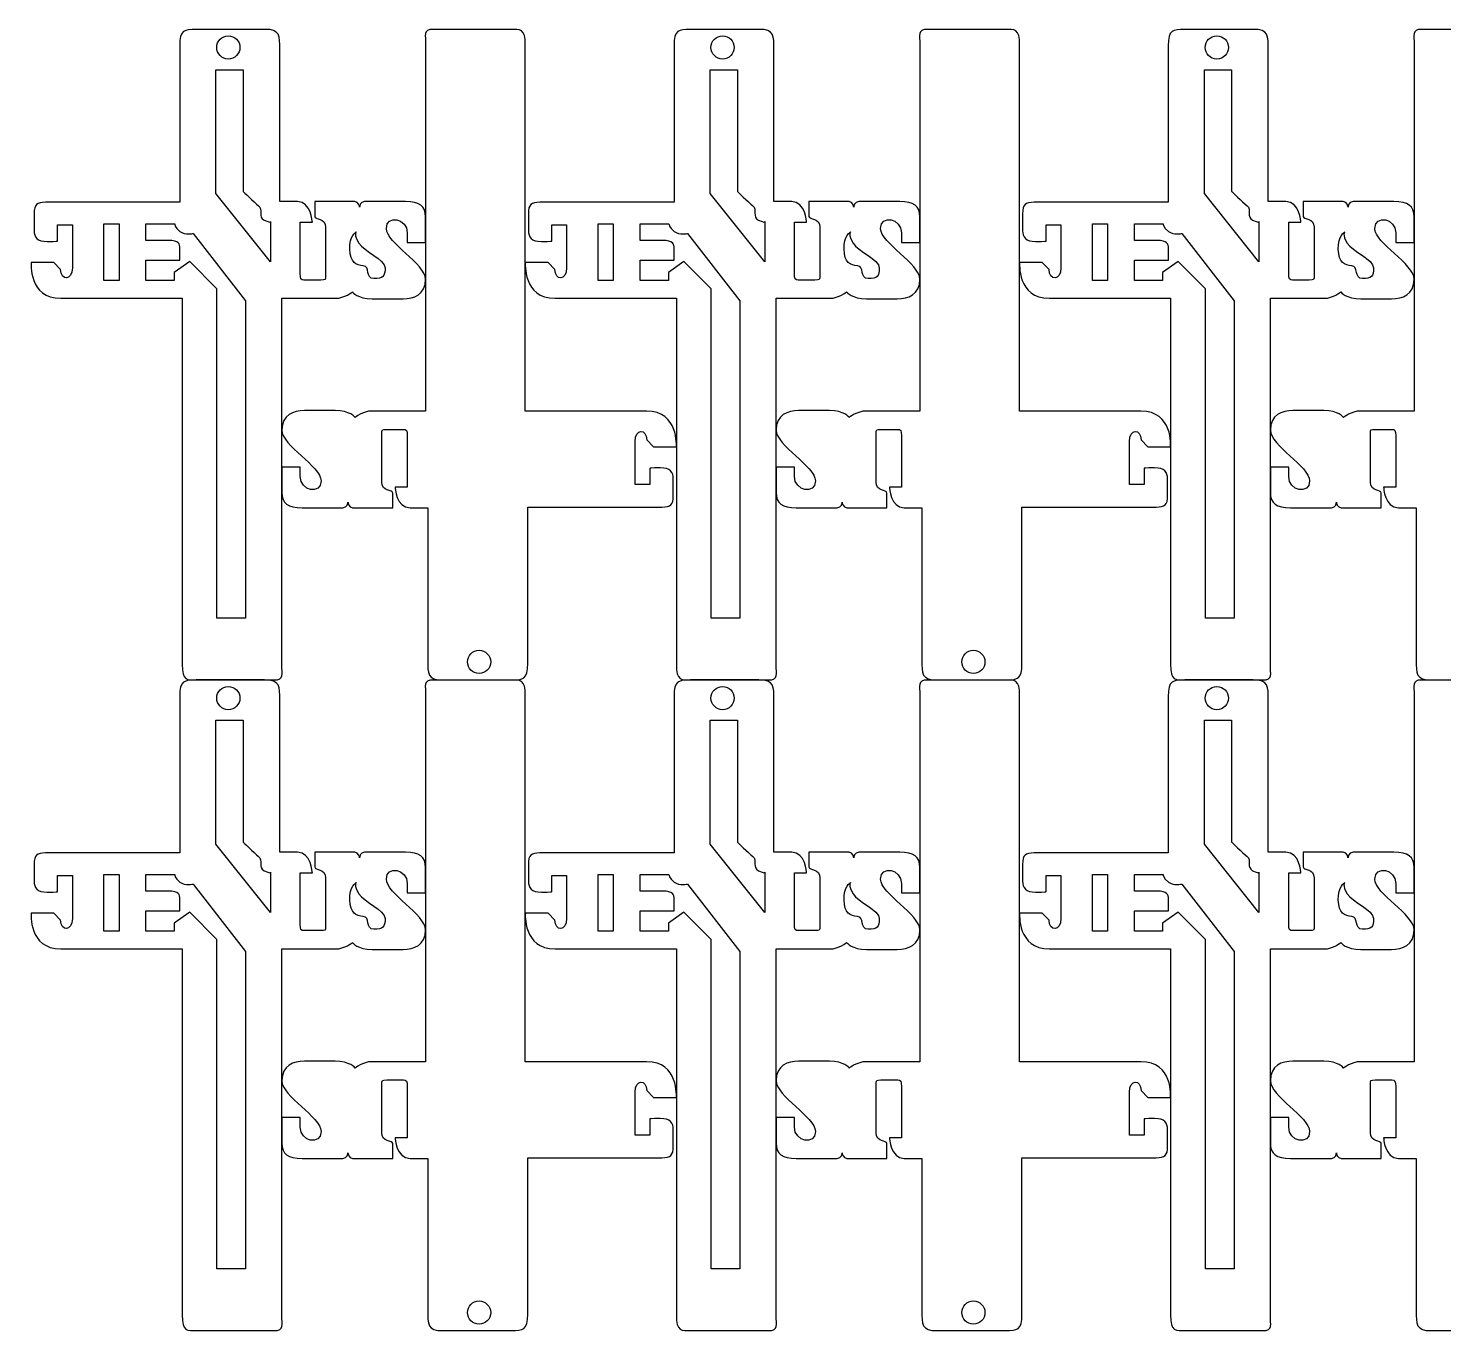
# Model space of a CAD drawing. Extents: x -3 to 3242, y 227 to 1702.
# Drawn here: x -3 to 1598, y 227 to 1702 of the extents above; entities that cross this region are included whole.
import ezdxf

# ---------------------------------------------------------------- set-up
doc = ezdxf.new("R2010")
doc.units = 0
doc.layers.add('H0109_Printing_Least_11', color=7, linetype='CONTINUOUS')

msp = doc.modelspace()

# ---------------------------------------------------------------- linework, layer by layer
at = {"layer": 'H0109_Printing_Least_11', "color": 1}
for points in [[(264.307193, 1700.665357), (186.914195, 1700.665357)], [(541.475386, 1700.649457), (454.783389, 1700.649457)], [(823.349179, 1700.665357), (745.956181, 1700.665357)], [(1100.517372, 1700.649457), (1013.825375, 1700.649457)], [(1382.388365, 1700.665357), (1304.995367, 1700.665357)], [(1659.556359, 1700.649457), (1572.864361, 1700.649457)], [(168.316196, 1682.062358), (168.316196, 1505.040362), (16.5302, 1505.040362)], [(446.384389, 1683.847458), (446.384389, 1268.895468), (385.79039, 1268.895468)], [(696.260383, 1268.895468), (559.174386, 1268.895468), (559.174386, 1682.947458)], [(727.358182, 1682.062358), (727.358182, 1505.040362), (575.572186, 1505.040362)], [(1005.426375, 1683.847458), (1005.426375, 1268.895468), (944.832376, 1268.895468)], [(1255.302369, 1268.895468), (1118.216372, 1268.895468), (1118.216372, 1682.947458)], [(1286.397368, 1682.062358), (1286.397368, 1505.040362), (1134.611372, 1505.040362)], [(1564.465361, 1683.847458), (1564.465361, 1268.895468), (1503.871362, 1268.895468)], [(301.428192, 1505.940362), (281.405193, 1505.940362), (281.405193, 1678.162358)], [(860.470178, 1505.940362), (840.447179, 1505.940362), (840.447179, 1678.162358)], [(1419.509365, 1505.940362), (1399.486365, 1505.940362), (1399.486365, 1678.162358)], [(270.906193, 1437.531364), (209.112195, 1514.941362), (209.112195, 1655.059359), (240.009194, 1655.059359), (240.009194, 1517.342362)], [(829.948179, 1437.531364), (768.154181, 1514.941362), (768.154181, 1655.059359), (799.05118, 1655.059359), (799.05118, 1517.342362)], [(1388.987365, 1437.531364), (1327.193367, 1514.941362), (1327.193367, 1655.059359), (1358.090366, 1655.059359), (1358.090366, 1517.342362)], [(366.297191, 1505.940362), (321.001192, 1505.940362), (321.001192, 1489.138363)], [(423.592189, 1505.940362), (377.396191, 1505.940362)], [(925.339177, 1505.940362), (880.044178, 1505.940362), (880.044178, 1489.138363)], [(982.634175, 1505.940362), (936.438177, 1505.940362)], [(1484.378363, 1505.940362), (1439.082364, 1505.940362), (1439.082364, 1489.138363)], [(1541.673361, 1505.940362), (1495.477363, 1505.940362)], [(3.6312, 1492.138363), (3.6312, 1472.936363)], [(562.673186, 1492.138363), (562.673186, 1472.936363)], [(1121.712372, 1492.138363), (1121.712372, 1472.936363)], [(30.157199, 1461.248363), (30.157199, 1479.659363), (46.851199, 1479.659363), (46.851199, 1430.849364)], [(155.417196, 1461.909363), (129.995197, 1461.909363), (129.995197, 1480.812363), (162.617196, 1480.812363)], [(270.906193, 1483.137363), (270.906193, 1437.531364)], [(304.578192, 1424.330364), (304.578192, 1482.612363), (318.302192, 1482.612363)], [(333.300192, 1476.836363), (333.300192, 1422.305364)], [(446.390189, 1459.734364), (446.390189, 1488.238363)], [(589.199185, 1461.248363), (589.199185, 1479.659363), (605.893185, 1479.659363), (605.893185, 1430.849364)], [(714.459182, 1461.909363), (689.037183, 1461.909363), (689.037183, 1480.812363), (721.659182, 1480.812363)], [(829.948179, 1483.137363), (829.948179, 1437.531364)], [(863.620178, 1424.330364), (863.620178, 1482.612363), (877.344178, 1482.612363)], [(892.342178, 1476.836363), (892.342178, 1422.305364)], [(1005.432175, 1459.734364), (1005.432175, 1488.238363)], [(1148.238371, 1461.248363), (1148.238371, 1479.659363), (1164.932371, 1479.659363), (1164.932371, 1430.849364)], [(1273.498368, 1461.909363), (1248.076369, 1461.909363), (1248.076369, 1480.812363), (1280.697368, 1480.812363)], [(1388.987365, 1483.137363), (1388.987365, 1437.531364)], [(1422.659364, 1424.330364), (1422.659364, 1482.612363), (1436.383364, 1482.612363)], [(1451.381364, 1476.836363), (1451.381364, 1422.305364)], [(1564.470361, 1459.734364), (1564.470361, 1488.238363)], [(183.540195, 1469.785363), (242.709194, 1393.726365), (242.709194, 1034.581374)], [(425.692189, 1470.536363), (425.692189, 1459.734364), (446.390189, 1459.734364)], [(742.581181, 1469.785363), (801.75118, 1393.726365), (801.75118, 1034.581374)], [(984.734175, 1470.536363), (984.734175, 1459.734364), (1005.432175, 1459.734364)], [(1301.620367, 1469.785363), (1360.790366, 1393.726365), (1360.790366, 1034.581374)], [(1543.772361, 1470.536363), (1543.772361, 1459.734364), (1564.470361, 1459.734364)], [(242.709194, 1034.581374), (210.312195, 1034.581374), (210.312195, 1407.228365), (179.602196, 1437.944364), (161.942196, 1425.680364), (161.942196, 1416.454365), (129.995197, 1416.454365), (129.995197, 1439.632364), (168.466196, 1439.632364), (168.466196, 1452.908364)], [(801.75118, 1034.581374), (769.354181, 1034.581374), (769.354181, 1407.228365), (738.644182, 1437.944364), (720.984182, 1425.680364), (720.984182, 1416.454365), (689.037183, 1416.454365), (689.037183, 1439.632364), (727.508182, 1439.632364), (727.508182, 1452.908364)], [(1360.790366, 1034.581374), (1328.393367, 1034.581374), (1328.393367, 1407.228365), (1297.683368, 1437.944364), (1280.022368, 1425.680364), (1280.022368, 1416.454365), (1248.076369, 1416.454365), (1248.076369, 1439.632364), (1286.547368, 1439.632364), (1286.547368, 1452.908364)], [(33.581199, 1429.136364), (25.876199, 1436.843364), (0.1922, 1436.843364)], [(592.623185, 1429.136364), (584.918185, 1436.843364), (559.234186, 1436.843364)], [(1151.662371, 1429.136364), (1143.957371, 1436.843364), (1118.273372, 1436.843364)], [(327.751192, 1417.129365), (308.853192, 1417.129365)], [(886.793178, 1417.129365), (867.895178, 1417.129365)], [(1445.832364, 1417.129365), (1426.934364, 1417.129365)], [(33.929199, 1396.426365), (171.016196, 1396.426365), (171.016196, 982.374375)], [(283.805193, 981.474375), (283.805193, 1396.426365), (344.399191, 1396.426365)], [(386.09519, 1395.826365), (420.892189, 1395.826365)], [(592.971185, 1396.426365), (730.058182, 1396.426365), (730.058182, 982.374375)], [(842.847179, 981.474375), (842.847179, 1396.426365), (903.441177, 1396.426365)], [(945.137176, 1395.826365), (979.934176, 1395.826365)], [(1152.010371, 1396.426365), (1289.097368, 1396.426365), (1289.097368, 982.374375)], [(1401.886365, 981.474375), (1401.886365, 1396.426365), (1462.480363, 1396.426365)], [(1504.176362, 1395.826365), (1538.973362, 1395.826365)], [(344.094391, 1269.495468), (309.297392, 1269.495468)], [(903.136377, 1269.495468), (868.339378, 1269.495468)], [(1462.175363, 1269.495468), (1427.378364, 1269.495468)], [(396.88939, 1188.48547), (396.88939, 1243.017469)], [(402.43839, 1248.192469), (421.337389, 1248.192469)], [(425.611389, 1240.991469), (425.611389, 1182.70947), (411.88739, 1182.70947)], [(700.032382, 1204.07347), (700.032382, 1185.66247), (683.338383, 1185.66247), (683.338383, 1234.472469)], [(696.608383, 1236.185469), (704.313382, 1228.478469), (729.997382, 1228.478469)], [(955.931376, 1188.48547), (955.931376, 1243.017469)], [(961.480376, 1248.192469), (980.379375, 1248.192469)], [(984.653375, 1240.991469), (984.653375, 1182.70947), (970.929376, 1182.70947)], [(1259.074369, 1204.07347), (1259.074369, 1185.66247), (1242.380369, 1185.66247), (1242.380369, 1234.472469)], [(1255.650369, 1236.185469), (1263.355368, 1228.478469), (1289.039368, 1228.478469)], [(1514.970362, 1188.48547), (1514.970362, 1243.017469)], [(1520.519362, 1248.192469), (1539.418362, 1248.192469)], [(1543.692361, 1240.991469), (1543.692361, 1182.70947), (1529.968362, 1182.70947)], [(283.800393, 1205.58747), (283.800393, 1177.083471)], [(304.498392, 1194.78647), (304.498392, 1205.58747), (283.800393, 1205.58747)], [(842.842379, 1205.58747), (842.842379, 1177.083471)], [(863.540378, 1194.78647), (863.540378, 1205.58747), (842.842379, 1205.58747)], [(1401.881365, 1205.58747), (1401.881365, 1177.083471)], [(1422.579364, 1194.78647), (1422.579364, 1205.58747), (1401.881365, 1205.58747)], [(726.558382, 1173.183471), (726.558382, 1192.38547)], [(1285.600368, 1173.183471), (1285.600368, 1192.38547)], [(363.892391, 1159.381471), (409.18839, 1159.381471), (409.18839, 1176.183471)], [(922.934377, 1159.381471), (968.230376, 1159.381471), (968.230376, 1176.183471)], [(1481.973363, 1159.381471), (1527.269362, 1159.381471), (1527.269362, 1176.183471)], [(306.597392, 1159.381471), (352.793391, 1159.381471)], [(428.761389, 1159.381471), (448.784389, 1159.381471), (448.784389, 987.159475)], [(561.873386, 983.259475), (561.873386, 1160.281471), (713.659382, 1160.281471)], [(865.639378, 1159.381471), (911.835377, 1159.381471)], [(987.803375, 1159.381471), (1007.826375, 1159.381471), (1007.826375, 987.159475)], [(1120.915372, 983.259475), (1120.915372, 1160.281471), (1272.701368, 1160.281471)], [(1424.678364, 1159.381471), (1470.874363, 1159.381471)], [(1546.842361, 1159.381471), (1566.865361, 1159.381471), (1566.865361, 987.159475)], [(264.307193, 964.657476), (186.914195, 964.657476)], [(188.714195, 964.672376), (275.406193, 964.672376)], [(541.475386, 964.641576), (454.783389, 964.641576)], [(465.882388, 964.657476), (543.275386, 964.657476)], [(823.349179, 964.657476), (745.956181, 964.657476)], [(747.756181, 964.672376), (834.448179, 964.672376)], [(1100.517372, 964.641576), (1013.825375, 964.641576)], [(1024.924374, 964.657476), (1102.317372, 964.657476)], [(1382.388365, 964.657476), (1304.995367, 964.657476)], [(1306.795367, 964.672376), (1393.487365, 964.672376)], [(1659.556359, 964.641576), (1572.864361, 964.641576)], [(1583.96336, 964.657476), (1661.356358, 964.657476)], [(168.316196, 946.054476), (168.316196, 769.032481), (16.5302, 769.032481)], [(446.384389, 947.839576), (446.384389, 532.887587), (385.79039, 532.887587)], [(696.260383, 532.887587), (559.174386, 532.887587), (559.174386, 946.939576)], [(727.358182, 946.054476), (727.358182, 769.032481), (575.572186, 769.032481)], [(1005.426375, 947.839576), (1005.426375, 532.887587), (944.832376, 532.887587)], [(1255.302369, 532.887587), (1118.216372, 532.887587), (1118.216372, 946.939576)], [(1286.397368, 946.054476), (1286.397368, 769.032481), (1134.611372, 769.032481)], [(1564.465361, 947.839576), (1564.465361, 532.887587), (1503.871362, 532.887587)], [(301.428192, 769.932481), (281.405193, 769.932481), (281.405193, 942.154476)], [(860.470178, 769.932481), (840.447179, 769.932481), (840.447179, 942.154476)], [(1419.509365, 769.932481), (1399.486365, 769.932481), (1399.486365, 942.154476)], [(270.906193, 701.524482), (209.112195, 778.933481), (209.112195, 919.051477), (240.009194, 919.051477), (240.009194, 781.33448)], [(829.948179, 701.524482), (768.154181, 778.933481), (768.154181, 919.051477), (799.05118, 919.051477), (799.05118, 781.33448)], [(1388.987365, 701.524482), (1327.193367, 778.933481), (1327.193367, 919.051477), (1358.090366, 919.051477), (1358.090366, 781.33448)], [(366.297191, 769.932481), (321.001192, 769.932481), (321.001192, 753.130481)], [(423.592189, 769.932481), (377.396191, 769.932481)], [(925.339177, 769.932481), (880.044178, 769.932481), (880.044178, 753.130481)], [(982.634175, 769.932481), (936.438177, 769.932481)], [(1484.378363, 769.932481), (1439.082364, 769.932481), (1439.082364, 753.130481)], [(1541.673361, 769.932481), (1495.477363, 769.932481)], [(3.6312, 756.130481), (3.6312, 736.928482)], [(562.673186, 756.130481), (562.673186, 736.928482)], [(1121.712372, 756.130481), (1121.712372, 736.928482)], [(30.157199, 725.240482), (30.157199, 743.651481), (46.851199, 743.651481), (46.851199, 694.841483)], [(155.417196, 725.902482), (129.995197, 725.902482), (129.995197, 744.804481), (162.617196, 744.804481)], [(270.906193, 747.129481), (270.906193, 701.524482)], [(304.578192, 688.322483), (304.578192, 746.604481), (318.302192, 746.604481)], [(333.300192, 740.828481), (333.300192, 686.297483)], [(446.390189, 723.726482), (446.390189, 752.230481)], [(589.199185, 725.240482), (589.199185, 743.651481), (605.893185, 743.651481), (605.893185, 694.841483)], [(714.459182, 725.902482), (689.037183, 725.902482), (689.037183, 744.804481), (721.659182, 744.804481)], [(829.948179, 747.129481), (829.948179, 701.524482)], [(863.620178, 688.322483), (863.620178, 746.604481), (877.344178, 746.604481)], [(892.342178, 740.828481), (892.342178, 686.297483)], [(1005.432175, 723.726482), (1005.432175, 752.230481)], [(1148.238371, 725.240482), (1148.238371, 743.651481), (1164.932371, 743.651481), (1164.932371, 694.841483)], [(1273.498368, 725.902482), (1248.076369, 725.902482), (1248.076369, 744.804481), (1280.697368, 744.804481)], [(1388.987365, 747.129481), (1388.987365, 701.524482)], [(1422.659364, 688.322483), (1422.659364, 746.604481), (1436.383364, 746.604481)], [(1451.381364, 740.828481), (1451.381364, 686.297483)], [(1564.470361, 723.726482), (1564.470361, 752.230481)], [(183.540195, 733.778482), (242.709194, 657.718484), (242.709194, 298.573493)], [(425.692189, 734.528482), (425.692189, 723.726482), (446.390189, 723.726482)], [(742.581181, 733.778482), (801.75118, 657.718484), (801.75118, 298.573493)], [(984.734175, 734.528482), (984.734175, 723.726482), (1005.432175, 723.726482)], [(1301.620367, 733.778482), (1360.790366, 657.718484), (1360.790366, 298.573493)], [(1543.772361, 734.528482), (1543.772361, 723.726482), (1564.470361, 723.726482)], [(242.709194, 298.573493), (210.312195, 298.573493), (210.312195, 671.220483), (179.602196, 701.936482), (161.942196, 689.672483), (161.942196, 680.446483), (129.995197, 680.446483), (129.995197, 703.624482), (168.466196, 703.624482), (168.466196, 716.900482)], [(801.75118, 298.573493), (769.354181, 298.573493), (769.354181, 671.220483), (738.644182, 701.936482), (720.984182, 689.672483), (720.984182, 680.446483), (689.037183, 680.446483), (689.037183, 703.624482), (727.508182, 703.624482), (727.508182, 716.900482)], [(1360.790366, 298.573493), (1328.393367, 298.573493), (1328.393367, 671.220483), (1297.683368, 701.936482), (1280.022368, 689.672483), (1280.022368, 680.446483), (1248.076369, 680.446483), (1248.076369, 703.624482), (1286.547368, 703.624482), (1286.547368, 716.900482)], [(33.581199, 693.128483), (25.876199, 700.835482), (0.1922, 700.835482)], [(592.623185, 693.128483), (584.918185, 700.835482), (559.234186, 700.835482)], [(1151.662371, 693.128483), (1143.957371, 700.835482), (1118.273372, 700.835482)], [(327.751192, 681.121483), (308.853192, 681.121483)], [(886.793178, 681.121483), (867.895178, 681.121483)], [(1445.832364, 681.121483), (1426.934364, 681.121483)], [(33.929199, 660.418483), (171.016196, 660.418483), (171.016196, 246.366494)], [(283.805193, 245.466494), (283.805193, 660.418483), (344.399191, 660.418483)], [(386.09519, 659.818484), (420.892189, 659.818484)], [(592.971185, 660.418483), (730.058182, 660.418483), (730.058182, 246.366494)], [(842.847179, 245.466494), (842.847179, 660.418483), (903.441177, 660.418483)], [(945.137176, 659.818484), (979.934176, 659.818484)], [(1152.010371, 660.418483), (1289.097368, 660.418483), (1289.097368, 246.366494)], [(1401.886365, 245.466494), (1401.886365, 660.418483), (1462.480363, 660.418483)], [(1504.176362, 659.818484), (1538.973362, 659.818484)], [(344.094391, 533.487587), (309.297392, 533.487587)], [(903.136377, 533.487587), (868.339378, 533.487587)], [(1462.175363, 533.487587), (1427.378364, 533.487587)], [(396.88939, 452.477589), (396.88939, 507.009587)], [(402.43839, 512.184587), (421.337389, 512.184587)], [(425.611389, 504.983587), (425.611389, 446.701589), (411.88739, 446.701589)], [(700.032382, 468.065588), (700.032382, 449.654589), (683.338383, 449.654589), (683.338383, 498.464588)], [(696.608383, 500.177587), (704.313382, 492.470588), (729.997382, 492.470588)], [(955.931376, 452.477589), (955.931376, 507.009587)], [(961.480376, 512.184587), (980.379375, 512.184587)], [(984.653375, 504.983587), (984.653375, 446.701589), (970.929376, 446.701589)], [(1259.074369, 468.065588), (1259.074369, 449.654589), (1242.380369, 449.654589), (1242.380369, 498.464588)], [(1255.650369, 500.177587), (1263.355368, 492.470588), (1289.039368, 492.470588)], [(1514.970362, 452.477589), (1514.970362, 507.009587)], [(1520.519362, 512.184587), (1539.418362, 512.184587)], [(1543.692361, 504.983587), (1543.692361, 446.701589), (1529.968362, 446.701589)], [(283.800393, 469.579588), (283.800393, 441.075589)], [(304.498392, 458.778589), (304.498392, 469.579588), (283.800393, 469.579588)], [(842.842379, 469.579588), (842.842379, 441.075589)], [(863.540378, 458.778589), (863.540378, 469.579588), (842.842379, 469.579588)], [(1401.881365, 469.579588), (1401.881365, 441.075589)], [(1422.579364, 458.778589), (1422.579364, 469.579588), (1401.881365, 469.579588)], [(726.558382, 437.175589), (726.558382, 456.377589)], [(1285.600368, 437.175589), (1285.600368, 456.377589)], [(363.892391, 423.373589), (409.18839, 423.373589), (409.18839, 440.175589)], [(922.934377, 423.373589), (968.230376, 423.373589), (968.230376, 440.175589)], [(1481.973363, 423.373589), (1527.269362, 423.373589), (1527.269362, 440.175589)], [(306.597392, 423.373589), (352.793391, 423.373589)], [(428.761389, 423.373589), (448.784389, 423.373589), (448.784389, 251.151594)], [(561.873386, 247.251594), (561.873386, 424.273589), (713.659382, 424.273589)], [(865.639378, 423.373589), (911.835377, 423.373589)], [(987.803375, 423.373589), (1007.826375, 423.373589), (1007.826375, 251.151594)], [(1120.915372, 247.251594), (1120.915372, 424.273589), (1272.701368, 424.273589)], [(1424.678364, 423.373589), (1470.874363, 423.373589)], [(1546.842361, 423.373589), (1566.865361, 423.373589), (1566.865361, 251.151594)], [(188.714195, 228.664494), (275.406193, 228.664494)], [(465.882388, 228.649594), (543.275386, 228.649594)], [(747.756181, 228.664494), (834.448179, 228.664494)], [(1024.924374, 228.649594), (1102.317372, 228.649594)], [(1306.795367, 228.664494), (1393.487365, 228.664494)], [(1583.96336, 228.649594), (1661.356358, 228.649594)]]:
    msp.add_lwpolyline(points, dxfattribs=at)
for points in [[(223.257194, 1693.317358)], [(782.29918, 1693.317358)], [(1341.338366, 1693.317358)], [(99.622198, 1416.454365), (82.524198, 1416.454365), (82.524198, 1480.812363), (99.622198, 1480.812363)], [(658.664184, 1416.454365), (641.566184, 1416.454365), (641.566184, 1480.812363), (658.664184, 1480.812363)], [(1217.70337, 1416.454365), (1200.60537, 1416.454365), (1200.60537, 1480.812363), (1217.70337, 1480.812363)], [(387.93519, 1418.789365)], [(946.977176, 1418.789365)], [(1506.016362, 1418.789365)], [(506.932387, 972.004476)], [(1065.974373, 972.004476)], [(223.257194, 957.309476)], [(782.29918, 957.309476)], [(1341.338366, 957.309476)], [(99.622198, 680.446483), (82.524198, 680.446483), (82.524198, 744.804481), (99.622198, 744.804481)], [(658.664184, 680.446483), (641.566184, 680.446483), (641.566184, 744.804481), (658.664184, 744.804481)], [(1217.70337, 680.446483), (1200.60537, 680.446483), (1200.60537, 744.804481), (1217.70337, 744.804481)], [(387.93519, 682.781483)], [(946.977176, 682.781483)], [(1506.016362, 682.781483)], [(506.932387, 235.996594)], [(1065.974373, 235.996594)]]:
    msp.add_lwpolyline(points, close=True, dxfattribs=at)
for points in [[(186.914195, 1700.665357), (173.415196, 1700.665357), (168.316196, 1700.065357), (168.316196, 1682.062358)], [(281.405193, 1678.162358), (281.405193, 1693.164358), (282.005193, 1700.665357), (264.307193, 1700.665357)], [(454.783389, 1700.649457), (443.384389, 1700.649457), (446.384389, 1693.448458), (446.384389, 1683.847458)], [(559.174386, 1682.947458), (559.174386, 1701.850457), (554.074386, 1700.649457), (541.475386, 1700.649457)], [(745.956181, 1700.665357), (732.457182, 1700.665357), (727.358182, 1700.065357), (727.358182, 1682.062358)], [(840.447179, 1678.162358), (840.447179, 1693.164358), (841.047179, 1700.665357), (823.349179, 1700.665357)], [(1013.825375, 1700.649457), (1002.426375, 1700.649457), (1005.426375, 1693.448458), (1005.426375, 1683.847458)], [(1118.216372, 1682.947458), (1118.216372, 1701.850457), (1113.116372, 1700.649457), (1100.517372, 1700.649457)], [(1304.995367, 1700.665357), (1291.496368, 1700.665357), (1286.397368, 1700.065357), (1286.397368, 1682.062358)], [(1399.486365, 1678.162358), (1399.486365, 1693.164358), (1400.086365, 1700.665357), (1382.388365, 1700.665357)], [(1572.864361, 1700.649457), (1561.466361, 1700.649457), (1564.465361, 1693.448458), (1564.465361, 1683.847458)], [(210.127195, 1680.185358), (210.127195, 1687.438358), (216.005195, 1693.317358), (223.257194, 1693.317358)], [(223.257194, 1693.317358), (230.509194, 1693.317358), (236.388194, 1687.438358), (236.388194, 1680.185358)], [(769.169181, 1680.185358), (769.169181, 1687.438358), (775.047181, 1693.317358), (782.29918, 1693.317358)], [(782.29918, 1693.317358), (789.55118, 1693.317358), (795.43018, 1687.438358), (795.43018, 1680.185358)], [(1328.208367, 1680.185358), (1328.208367, 1687.438358), (1334.086367, 1693.317358), (1341.338366, 1693.317358)], [(1341.338366, 1693.317358), (1348.590366, 1693.317358), (1354.469366, 1687.438358), (1354.469366, 1680.185358)], [(223.257194, 1667.052358), (216.005195, 1667.052358), (210.127195, 1672.931358), (210.127195, 1680.185358)], [(236.388194, 1680.185358), (236.388194, 1672.931358), (230.509194, 1667.052358), (223.257194, 1667.052358)], [(782.29918, 1667.052358), (775.047181, 1667.052358), (769.169181, 1672.931358), (769.169181, 1680.185358)], [(795.43018, 1680.185358), (795.43018, 1672.931358), (789.55118, 1667.052358), (782.29918, 1667.052358)], [(1341.338366, 1667.052358), (1334.086367, 1667.052358), (1328.208367, 1672.931358), (1328.208367, 1680.185358)], [(1354.469366, 1680.185358), (1354.469366, 1672.931358), (1348.590366, 1667.052358), (1341.338366, 1667.052358)], [(16.5302, 1505.040362), (6.6312, 1505.040362), (3.6312, 1502.640362), (3.6312, 1492.138363)], [(240.009194, 1517.342362), (240.009194, 1517.342362), (252.008194, 1505.340362), (257.407194, 1501.139362)], [(318.302192, 1482.612363), (318.302192, 1482.612363), (317.177192, 1505.940362), (301.428192, 1505.940362)], [(371.697191, 1499.639363), (371.697191, 1499.639363), (370.797191, 1505.940362), (366.297191, 1505.940362)], [(377.396191, 1505.940362), (371.997191, 1505.940362), (371.697191, 1499.639363), (371.697191, 1499.639363)], [(446.390189, 1488.238363), (446.390189, 1500.839362), (439.490189, 1505.940362), (423.592189, 1505.940362)], [(575.572186, 1505.040362), (565.673186, 1505.040362), (562.673186, 1502.640362), (562.673186, 1492.138363)], [(799.05118, 1517.342362), (799.05118, 1517.342362), (811.05018, 1505.340362), (816.44918, 1501.139362)], [(877.344178, 1482.612363), (877.344178, 1482.612363), (876.219178, 1505.940362), (860.470178, 1505.940362)], [(930.739177, 1499.639363), (930.739177, 1499.639363), (929.839177, 1505.940362), (925.339177, 1505.940362)], [(936.438177, 1505.940362), (931.039177, 1505.940362), (930.739177, 1499.639363), (930.739177, 1499.639363)], [(1005.432175, 1488.238363), (1005.432175, 1500.839362), (998.532175, 1505.940362), (982.634175, 1505.940362)], [(1134.611372, 1505.040362), (1124.712372, 1505.040362), (1121.712372, 1502.640362), (1121.712372, 1492.138363)], [(1358.090366, 1517.342362), (1358.090366, 1517.342362), (1370.089366, 1505.340362), (1375.488366, 1501.139362)], [(1436.383364, 1482.612363), (1436.383364, 1482.612363), (1435.258364, 1505.940362), (1419.509365, 1505.940362)], [(1489.778363, 1499.639363), (1489.778363, 1499.639363), (1488.878363, 1505.940362), (1484.378363, 1505.940362)], [(1495.477363, 1505.940362), (1490.078363, 1505.940362), (1489.778363, 1499.639363), (1489.778363, 1499.639363)], [(1564.470361, 1488.238363), (1564.470361, 1500.839362), (1557.571361, 1505.940362), (1541.673361, 1505.940362)], [(257.407194, 1501.139362), (262.807193, 1496.939363), (256.508194, 1488.538363), (263.707193, 1484.937363)], [(321.001192, 1489.138363), (321.001192, 1484.637363), (333.300192, 1488.238363), (333.300192, 1476.836363)], [(401.99419, 1475.336363), (401.99419, 1491.838363), (425.692189, 1486.738363), (425.692189, 1470.536363)], [(816.44918, 1501.139362), (821.849179, 1496.939363), (815.55018, 1488.538363), (822.749179, 1484.937363)], [(880.044178, 1489.138363), (880.044178, 1484.637363), (892.342178, 1488.238363), (892.342178, 1476.836363)], [(961.036176, 1475.336363), (961.036176, 1491.838363), (984.734175, 1486.738363), (984.734175, 1470.536363)], [(1375.488366, 1501.139362), (1380.888365, 1496.939363), (1374.589366, 1488.538363), (1381.788365, 1484.937363)], [(1439.082364, 1489.138363), (1439.082364, 1484.637363), (1451.381364, 1488.238363), (1451.381364, 1476.836363)], [(1520.075362, 1475.336363), (1520.075362, 1491.838363), (1543.772361, 1486.738363), (1543.772361, 1470.536363)], [(3.6312, 1472.936363), (3.6312, 1466.035363), (6.9312, 1460.634363), (18.3302, 1460.634363)], [(162.617196, 1480.812363), (162.617196, 1480.812363), (162.392196, 1476.311363), (168.466196, 1472.036363)], [(263.707193, 1484.937363), (270.906193, 1481.337363), (270.906193, 1483.137363), (270.906193, 1483.137363)], [(446.390189, 1418.029365), (446.390189, 1435.431364), (401.99419, 1458.834364), (401.99419, 1475.336363)], [(562.673186, 1472.936363), (562.673186, 1466.035363), (565.973186, 1460.634363), (577.372186, 1460.634363)], [(721.659182, 1480.812363), (721.659182, 1480.812363), (721.434182, 1476.311363), (727.508182, 1472.036363)], [(822.749179, 1484.937363), (829.948179, 1481.337363), (829.948179, 1483.137363), (829.948179, 1483.137363)], [(1005.432175, 1418.029365), (1005.432175, 1435.431364), (961.036176, 1458.834364), (961.036176, 1475.336363)], [(1121.712372, 1472.936363), (1121.712372, 1466.035363), (1125.012372, 1460.634363), (1136.411372, 1460.634363)], [(1280.697368, 1480.812363), (1280.697368, 1480.812363), (1280.472368, 1476.311363), (1286.547368, 1472.036363)], [(1381.788365, 1484.937363), (1388.987365, 1481.337363), (1388.987365, 1483.137363), (1388.987365, 1483.137363)], [(1564.470361, 1418.029365), (1564.470361, 1435.431364), (1520.075362, 1458.834364), (1520.075362, 1475.336363)], [(18.3302, 1460.634363), (29.729199, 1460.634363), (30.157199, 1461.248363), (30.157199, 1461.248363)], [(168.466196, 1452.908364), (168.466196, 1457.859364), (167.566196, 1461.909363), (155.417196, 1461.909363)], [(168.466196, 1472.036363), (174.540196, 1467.760363), (183.540195, 1469.785363), (183.540195, 1469.785363)], [(360.645191, 1452.081364), (360.232191, 1467.383363), (367.881191, 1471.519363), (367.881191, 1471.519363)], [(367.881191, 1471.519363), (367.881191, 1471.519363), (364.780191, 1468.523363), (370.776191, 1458.905364)], [(370.776191, 1458.905364), (376.771191, 1449.288364), (400.33919, 1440.708364), (400.54619, 1430.783364)], [(577.372186, 1460.634363), (588.771185, 1460.634363), (589.199185, 1461.248363), (589.199185, 1461.248363)], [(727.508182, 1452.908364), (727.508182, 1457.859364), (726.608182, 1461.909363), (714.459182, 1461.909363)], [(727.508182, 1472.036363), (733.582182, 1467.760363), (742.581181, 1469.785363), (742.581181, 1469.785363)], [(919.687177, 1452.081364), (919.274177, 1467.383363), (926.923177, 1471.519363), (926.923177, 1471.519363)], [(926.923177, 1471.519363), (926.923177, 1471.519363), (923.822177, 1468.523363), (929.818177, 1458.905364)], [(929.818177, 1458.905364), (935.813177, 1449.288364), (959.381176, 1440.708364), (959.588176, 1430.783364)], [(1136.411372, 1460.634363), (1147.810371, 1460.634363), (1148.238371, 1461.248363), (1148.238371, 1461.248363)], [(1286.547368, 1452.908364), (1286.547368, 1457.859364), (1285.647368, 1461.909363), (1273.498368, 1461.909363)], [(1286.547368, 1472.036363), (1292.621368, 1467.760363), (1301.620367, 1469.785363), (1301.620367, 1469.785363)], [(1478.726363, 1452.081364), (1478.313363, 1467.383363), (1485.962363, 1471.519363), (1485.962363, 1471.519363)], [(1485.962363, 1471.519363), (1485.962363, 1471.519363), (1482.861363, 1468.523363), (1488.857363, 1458.905364)], [(1488.857363, 1458.905364), (1494.852363, 1449.288364), (1518.420362, 1440.708364), (1518.627362, 1430.783364)], [(375.944191, 1433.264364), (367.881191, 1433.677364), (361.059191, 1436.779364), (360.645191, 1452.081364)], [(934.986177, 1433.264364), (926.923177, 1433.677364), (920.101177, 1436.779364), (919.687177, 1452.081364)], [(1494.025363, 1433.264364), (1485.962363, 1433.677364), (1479.140363, 1436.779364), (1478.726363, 1452.081364)], [(0.1922, 1436.843364), (0.1922, 1436.843364), (-2.9678, 1396.426365), (33.929199, 1396.426365)], [(46.851199, 1430.849364), (46.851199, 1416.292365), (33.581199, 1415.864365), (33.581199, 1429.136364)], [(387.93519, 1418.789365), (377.805191, 1418.582365), (384.00719, 1432.850364), (375.944191, 1433.264364)], [(400.54619, 1430.783364), (400.75319, 1420.857364), (398.06519, 1418.996365), (387.93519, 1418.789365)], [(559.234186, 1436.843364), (559.234186, 1436.843364), (556.074186, 1396.426365), (592.971185, 1396.426365)], [(605.893185, 1430.849364), (605.893185, 1416.292365), (592.623185, 1415.864365), (592.623185, 1429.136364)], [(946.977176, 1418.789365), (936.847177, 1418.582365), (943.049176, 1432.850364), (934.986177, 1433.264364)], [(959.588176, 1430.783364), (959.795176, 1420.857364), (957.107176, 1418.996365), (946.977176, 1418.789365)], [(1118.273372, 1436.843364), (1118.273372, 1436.843364), (1115.113372, 1396.426365), (1152.010371, 1396.426365)], [(1164.932371, 1430.849364), (1164.932371, 1416.292365), (1151.662371, 1415.864365), (1151.662371, 1429.136364)], [(1506.016362, 1418.789365), (1495.886363, 1418.582365), (1502.088362, 1432.850364), (1494.025363, 1433.264364)], [(1518.627362, 1430.783364), (1518.834362, 1420.857364), (1516.146362, 1418.996365), (1506.016362, 1418.789365)], [(308.853192, 1417.129365), (305.478192, 1417.129365), (304.578192, 1418.029365), (304.578192, 1424.330364)], [(333.300192, 1422.305364), (333.300192, 1417.354365), (333.375192, 1417.129365), (327.751192, 1417.129365)], [(420.892189, 1395.826365), (433.191189, 1395.826365), (446.390189, 1400.627365), (446.390189, 1418.029365)], [(867.895178, 1417.129365), (864.520178, 1417.129365), (863.620178, 1418.029365), (863.620178, 1424.330364)], [(892.342178, 1422.305364), (892.342178, 1417.354365), (892.417178, 1417.129365), (886.793178, 1417.129365)], [(979.934176, 1395.826365), (992.233175, 1395.826365), (1005.432175, 1400.627365), (1005.432175, 1418.029365)], [(1426.934364, 1417.129365), (1423.559364, 1417.129365), (1422.659364, 1418.029365), (1422.659364, 1424.330364)], [(1451.381364, 1422.305364), (1451.381364, 1417.354365), (1451.456364, 1417.129365), (1445.832364, 1417.129365)], [(1538.973362, 1395.826365), (1551.272361, 1395.826365), (1564.470361, 1400.627365), (1564.470361, 1418.029365)], [(344.399191, 1396.426365), (354.898191, 1396.426365), (363.597191, 1403.627365), (363.597191, 1403.627365)], [(363.597191, 1403.627365), (363.597191, 1403.627365), (369.297191, 1395.826365), (386.09519, 1395.826365)], [(903.441177, 1396.426365), (913.940177, 1396.426365), (922.639177, 1403.627365), (922.639177, 1403.627365)], [(922.639177, 1403.627365), (922.639177, 1403.627365), (928.339177, 1395.826365), (945.137176, 1395.826365)], [(1462.480363, 1396.426365), (1472.979363, 1396.426365), (1481.678363, 1403.627365), (1481.678363, 1403.627365)], [(1481.678363, 1403.627365), (1481.678363, 1403.627365), (1487.378363, 1395.826365), (1504.176362, 1395.826365)], [(309.297392, 1269.495468), (296.998393, 1269.495468), (283.800393, 1264.694468), (283.800393, 1247.292469)], [(366.592391, 1261.694468), (366.592391, 1261.694468), (360.892391, 1269.495468), (344.094391, 1269.495468)], [(385.79039, 1268.895468), (375.291391, 1268.895468), (366.592391, 1261.694468), (366.592391, 1261.694468)], [(729.997382, 1228.478469), (729.997382, 1228.478469), (733.157382, 1268.895468), (696.260383, 1268.895468)], [(868.339378, 1269.495468), (856.040379, 1269.495468), (842.842379, 1264.694468), (842.842379, 1247.292469)], [(925.634377, 1261.694468), (925.634377, 1261.694468), (919.934377, 1269.495468), (903.136377, 1269.495468)], [(944.832376, 1268.895468), (934.333377, 1268.895468), (925.634377, 1261.694468), (925.634377, 1261.694468)], [(1289.039368, 1228.478469), (1289.039368, 1228.478469), (1292.199368, 1268.895468), (1255.302369, 1268.895468)], [(1427.378364, 1269.495468), (1415.079365, 1269.495468), (1401.881365, 1264.694468), (1401.881365, 1247.292469)], [(1484.673363, 1261.694468), (1484.673363, 1261.694468), (1478.973363, 1269.495468), (1462.175363, 1269.495468)], [(1503.871362, 1268.895468), (1493.372363, 1268.895468), (1484.673363, 1261.694468), (1484.673363, 1261.694468)], [(683.338383, 1234.472469), (683.338383, 1249.029469), (696.608383, 1249.458469), (696.608383, 1236.185469)], [(1242.380369, 1234.472469), (1242.380369, 1249.029469), (1255.650369, 1249.458469), (1255.650369, 1236.185469)], [(283.800393, 1247.292469), (283.800393, 1229.890469), (328.195392, 1206.48747), (328.195392, 1189.98547)], [(396.88939, 1243.017469), (396.88939, 1247.967469), (396.81439, 1248.192469), (402.43839, 1248.192469)], [(421.337389, 1248.192469), (424.711389, 1248.192469), (425.611389, 1247.292469), (425.611389, 1240.991469)], [(842.842379, 1247.292469), (842.842379, 1229.890469), (887.237378, 1206.48747), (887.237378, 1189.98547)], [(955.931376, 1243.017469), (955.931376, 1247.967469), (955.856376, 1248.192469), (961.480376, 1248.192469)], [(980.379375, 1248.192469), (983.753375, 1248.192469), (984.653375, 1247.292469), (984.653375, 1240.991469)], [(1401.881365, 1247.292469), (1401.881365, 1229.890469), (1446.276364, 1206.48747), (1446.276364, 1189.98547)], [(1514.970362, 1243.017469), (1514.970362, 1247.967469), (1514.895362, 1248.192469), (1520.519362, 1248.192469)], [(1539.418362, 1248.192469), (1542.792361, 1248.192469), (1543.692361, 1247.292469), (1543.692361, 1240.991469)], [(711.859382, 1204.68747), (700.460382, 1204.68747), (700.032382, 1204.07347), (700.032382, 1204.07347)], [(726.558382, 1192.38547), (726.558382, 1199.28647), (723.258382, 1204.68747), (711.859382, 1204.68747)], [(1270.901368, 1204.68747), (1259.502369, 1204.68747), (1259.074369, 1204.07347), (1259.074369, 1204.07347)], [(1285.600368, 1192.38547), (1285.600368, 1199.28647), (1282.300368, 1204.68747), (1270.901368, 1204.68747)], [(328.195392, 1189.98547), (328.195392, 1173.483471), (304.498392, 1178.584471), (304.498392, 1194.78647)], [(409.18839, 1176.183471), (409.18839, 1180.68447), (396.88939, 1177.083471), (396.88939, 1188.48547)], [(887.237378, 1189.98547), (887.237378, 1173.483471), (863.540378, 1178.584471), (863.540378, 1194.78647)], [(968.230376, 1176.183471), (968.230376, 1180.68447), (955.931376, 1177.083471), (955.931376, 1188.48547)], [(1446.276364, 1189.98547), (1446.276364, 1173.483471), (1422.579364, 1178.584471), (1422.579364, 1194.78647)], [(1527.269362, 1176.183471), (1527.269362, 1180.68447), (1514.970362, 1177.083471), (1514.970362, 1188.48547)], [(283.800393, 1177.083471), (283.800393, 1164.482471), (290.699393, 1159.381471), (306.597392, 1159.381471)], [(411.88739, 1182.70947), (411.88739, 1182.70947), (413.01239, 1159.381471), (428.761389, 1159.381471)], [(713.659382, 1160.281471), (723.558382, 1160.281471), (726.558382, 1162.682471), (726.558382, 1173.183471)], [(842.842379, 1177.083471), (842.842379, 1164.482471), (849.741379, 1159.381471), (865.639378, 1159.381471)], [(970.929376, 1182.70947), (970.929376, 1182.70947), (972.054376, 1159.381471), (987.803375, 1159.381471)], [(1272.701368, 1160.281471), (1282.600368, 1160.281471), (1285.600368, 1162.682471), (1285.600368, 1173.183471)], [(1401.881365, 1177.083471), (1401.881365, 1164.482471), (1408.780365, 1159.381471), (1424.678364, 1159.381471)], [(1529.968362, 1182.70947), (1529.968362, 1182.70947), (1531.093362, 1159.381471), (1546.842361, 1159.381471)], [(352.793391, 1159.381471), (358.192391, 1159.381471), (358.493391, 1165.682471), (358.493391, 1165.682471)], [(358.493391, 1165.682471), (358.493391, 1165.682471), (359.393391, 1159.381471), (363.892391, 1159.381471)], [(911.835377, 1159.381471), (917.234377, 1159.381471), (917.535377, 1165.682471), (917.535377, 1165.682471)], [(917.535377, 1165.682471), (917.535377, 1165.682471), (918.435377, 1159.381471), (922.934377, 1159.381471)], [(1470.874363, 1159.381471), (1476.273363, 1159.381471), (1476.574363, 1165.682471), (1476.574363, 1165.682471)], [(1476.574363, 1165.682471), (1476.574363, 1165.682471), (1477.474363, 1159.381471), (1481.973363, 1159.381471)], [(493.801388, 985.137475), (493.801388, 992.390475), (499.680388, 998.269475), (506.932387, 998.269475)], [(506.932387, 998.269475), (514.184387, 998.269475), (520.063387, 992.390475), (520.063387, 985.137475)], [(1052.843374, 985.137475), (1052.843374, 992.390475), (1058.722374, 998.269475), (1065.974373, 998.269475)], [(1065.974373, 998.269475), (1073.226373, 998.269475), (1079.105373, 992.390475), (1079.105373, 985.137475)], [(171.016196, 982.374375), (171.016196, 963.472376), (176.115196, 964.672376), (188.714195, 964.672376)], [(275.406193, 964.672376), (286.805193, 964.672376), (283.805193, 971.873376), (283.805193, 981.474375)], [(448.784389, 987.159475), (448.784389, 972.158476), (448.184389, 964.657476), (465.882388, 964.657476)], [(506.932387, 972.004476), (499.680388, 972.004476), (493.801388, 977.884476), (493.801388, 985.137475)], [(520.063387, 985.137475), (520.063387, 977.884476), (514.184387, 972.004476), (506.932387, 972.004476)], [(543.275386, 964.657476), (556.774386, 964.657476), (561.873386, 965.257476), (561.873386, 983.259475)], [(730.058182, 982.374375), (730.058182, 963.472376), (735.157182, 964.672376), (747.756181, 964.672376)], [(834.448179, 964.672376), (845.847179, 964.672376), (842.847179, 971.873376), (842.847179, 981.474375)], [(1007.826375, 987.159475), (1007.826375, 972.158476), (1007.226375, 964.657476), (1024.924374, 964.657476)], [(1065.974373, 972.004476), (1058.722374, 972.004476), (1052.843374, 977.884476), (1052.843374, 985.137475)], [(1079.105373, 985.137475), (1079.105373, 977.884476), (1073.226373, 972.004476), (1065.974373, 972.004476)], [(1102.317372, 964.657476), (1115.816372, 964.657476), (1120.915372, 965.257476), (1120.915372, 983.259475)], [(1289.097368, 982.374375), (1289.097368, 963.472376), (1294.196368, 964.672376), (1306.795367, 964.672376)], [(1393.487365, 964.672376), (1404.886365, 964.672376), (1401.886365, 971.873376), (1401.886365, 981.474375)], [(1566.865361, 987.159475), (1566.865361, 972.158476), (1566.265361, 964.657476), (1583.96336, 964.657476)], [(186.914195, 964.657476), (173.415196, 964.657476), (168.316196, 964.057476), (168.316196, 946.054476)], [(281.405193, 942.154476), (281.405193, 957.156476), (282.005193, 964.657476), (264.307193, 964.657476)], [(454.783389, 964.641576), (443.384389, 964.641576), (446.384389, 957.440576), (446.384389, 947.839576)], [(559.174386, 946.939576), (559.174386, 965.842576), (554.074386, 964.641576), (541.475386, 964.641576)], [(745.956181, 964.657476), (732.457182, 964.657476), (727.358182, 964.057476), (727.358182, 946.054476)], [(840.447179, 942.154476), (840.447179, 957.156476), (841.047179, 964.657476), (823.349179, 964.657476)], [(1013.825375, 964.641576), (1002.426375, 964.641576), (1005.426375, 957.440576), (1005.426375, 947.839576)], [(1118.216372, 946.939576), (1118.216372, 965.842576), (1113.116372, 964.641576), (1100.517372, 964.641576)], [(1304.995367, 964.657476), (1291.496368, 964.657476), (1286.397368, 964.057476), (1286.397368, 946.054476)], [(1399.486365, 942.154476), (1399.486365, 957.156476), (1400.086365, 964.657476), (1382.388365, 964.657476)], [(1572.864361, 964.641576), (1561.466361, 964.641576), (1564.465361, 957.440576), (1564.465361, 947.839576)], [(210.127195, 944.177476), (210.127195, 951.430476), (216.005195, 957.309476), (223.257194, 957.309476)], [(223.257194, 957.309476), (230.509194, 957.309476), (236.388194, 951.430476), (236.388194, 944.177476)], [(769.169181, 944.177476), (769.169181, 951.430476), (775.047181, 957.309476), (782.29918, 957.309476)], [(782.29918, 957.309476), (789.55118, 957.309476), (795.43018, 951.430476), (795.43018, 944.177476)], [(1328.208367, 944.177476), (1328.208367, 951.430476), (1334.086367, 957.309476), (1341.338366, 957.309476)], [(1341.338366, 957.309476), (1348.590366, 957.309476), (1354.469366, 951.430476), (1354.469366, 944.177476)], [(223.257194, 931.044477), (216.005195, 931.044477), (210.127195, 936.924477), (210.127195, 944.177476)], [(236.388194, 944.177476), (236.388194, 936.924477), (230.509194, 931.044477), (223.257194, 931.044477)], [(782.29918, 931.044477), (775.047181, 931.044477), (769.169181, 936.924477), (769.169181, 944.177476)], [(795.43018, 944.177476), (795.43018, 936.924477), (789.55118, 931.044477), (782.29918, 931.044477)], [(1341.338366, 931.044477), (1334.086367, 931.044477), (1328.208367, 936.924477), (1328.208367, 944.177476)], [(1354.469366, 944.177476), (1354.469366, 936.924477), (1348.590366, 931.044477), (1341.338366, 931.044477)], [(16.5302, 769.032481), (6.6312, 769.032481), (3.6312, 766.632481), (3.6312, 756.130481)], [(240.009194, 781.33448), (240.009194, 781.33448), (252.008194, 769.332481), (257.407194, 765.132481)], [(318.302192, 746.604481), (318.302192, 746.604481), (317.177192, 769.932481), (301.428192, 769.932481)], [(371.697191, 763.631481), (371.697191, 763.631481), (370.797191, 769.932481), (366.297191, 769.932481)], [(377.396191, 769.932481), (371.997191, 769.932481), (371.697191, 763.631481), (371.697191, 763.631481)], [(446.390189, 752.230481), (446.390189, 764.831481), (439.490189, 769.932481), (423.592189, 769.932481)], [(575.572186, 769.032481), (565.673186, 769.032481), (562.673186, 766.632481), (562.673186, 756.130481)], [(799.05118, 781.33448), (799.05118, 781.33448), (811.05018, 769.332481), (816.44918, 765.132481)], [(877.344178, 746.604481), (877.344178, 746.604481), (876.219178, 769.932481), (860.470178, 769.932481)], [(930.739177, 763.631481), (930.739177, 763.631481), (929.839177, 769.932481), (925.339177, 769.932481)], [(936.438177, 769.932481), (931.039177, 769.932481), (930.739177, 763.631481), (930.739177, 763.631481)], [(1005.432175, 752.230481), (1005.432175, 764.831481), (998.532175, 769.932481), (982.634175, 769.932481)], [(1134.611372, 769.032481), (1124.712372, 769.032481), (1121.712372, 766.632481), (1121.712372, 756.130481)], [(1358.090366, 781.33448), (1358.090366, 781.33448), (1370.089366, 769.332481), (1375.488366, 765.132481)], [(1436.383364, 746.604481), (1436.383364, 746.604481), (1435.258364, 769.932481), (1419.509365, 769.932481)], [(1489.778363, 763.631481), (1489.778363, 763.631481), (1488.878363, 769.932481), (1484.378363, 769.932481)], [(1495.477363, 769.932481), (1490.078363, 769.932481), (1489.778363, 763.631481), (1489.778363, 763.631481)], [(1564.470361, 752.230481), (1564.470361, 764.831481), (1557.571361, 769.932481), (1541.673361, 769.932481)], [(257.407194, 765.132481), (262.807193, 760.931481), (256.508194, 752.530481), (263.707193, 748.929481)], [(321.001192, 753.130481), (321.001192, 748.629481), (333.300192, 752.230481), (333.300192, 740.828481)], [(401.99419, 739.328482), (401.99419, 755.830481), (425.692189, 750.730481), (425.692189, 734.528482)], [(816.44918, 765.132481), (821.849179, 760.931481), (815.55018, 752.530481), (822.749179, 748.929481)], [(880.044178, 753.130481), (880.044178, 748.629481), (892.342178, 752.230481), (892.342178, 740.828481)], [(961.036176, 739.328482), (961.036176, 755.830481), (984.734175, 750.730481), (984.734175, 734.528482)], [(1375.488366, 765.132481), (1380.888365, 760.931481), (1374.589366, 752.530481), (1381.788365, 748.929481)], [(1439.082364, 753.130481), (1439.082364, 748.629481), (1451.381364, 752.230481), (1451.381364, 740.828481)], [(1520.075362, 739.328482), (1520.075362, 755.830481), (1543.772361, 750.730481), (1543.772361, 734.528482)], [(3.6312, 736.928482), (3.6312, 730.027482), (6.9312, 724.626482), (18.3302, 724.626482)], [(162.617196, 744.804481), (162.617196, 744.804481), (162.392196, 740.303481), (168.466196, 736.028482)], [(263.707193, 748.929481), (270.906193, 745.329481), (270.906193, 747.129481), (270.906193, 747.129481)], [(446.390189, 682.021483), (446.390189, 699.423483), (401.99419, 722.826482), (401.99419, 739.328482)], [(562.673186, 736.928482), (562.673186, 730.027482), (565.973186, 724.626482), (577.372186, 724.626482)], [(721.659182, 744.804481), (721.659182, 744.804481), (721.434182, 740.303481), (727.508182, 736.028482)], [(822.749179, 748.929481), (829.948179, 745.329481), (829.948179, 747.129481), (829.948179, 747.129481)], [(1005.432175, 682.021483), (1005.432175, 699.423483), (961.036176, 722.826482), (961.036176, 739.328482)], [(1121.712372, 736.928482), (1121.712372, 730.027482), (1125.012372, 724.626482), (1136.411372, 724.626482)], [(1280.697368, 744.804481), (1280.697368, 744.804481), (1280.472368, 740.303481), (1286.547368, 736.028482)], [(1381.788365, 748.929481), (1388.987365, 745.329481), (1388.987365, 747.129481), (1388.987365, 747.129481)], [(1564.470361, 682.021483), (1564.470361, 699.423483), (1520.075362, 722.826482), (1520.075362, 739.328482)], [(18.3302, 724.626482), (29.729199, 724.626482), (30.157199, 725.240482), (30.157199, 725.240482)], [(168.466196, 716.900482), (168.466196, 721.851482), (167.566196, 725.902482), (155.417196, 725.902482)], [(168.466196, 736.028482), (174.540196, 731.752482), (183.540195, 733.778482), (183.540195, 733.778482)], [(360.645191, 716.073482), (360.232191, 731.375482), (367.881191, 735.511482), (367.881191, 735.511482)], [(367.881191, 735.511482), (367.881191, 735.511482), (364.780191, 732.515482), (370.776191, 722.897482)], [(370.776191, 722.897482), (376.771191, 713.280482), (400.33919, 704.700482), (400.54619, 694.775483)], [(577.372186, 724.626482), (588.771185, 724.626482), (589.199185, 725.240482), (589.199185, 725.240482)], [(727.508182, 716.900482), (727.508182, 721.851482), (726.608182, 725.902482), (714.459182, 725.902482)], [(727.508182, 736.028482), (733.582182, 731.752482), (742.581181, 733.778482), (742.581181, 733.778482)], [(919.687177, 716.073482), (919.274177, 731.375482), (926.923177, 735.511482), (926.923177, 735.511482)], [(926.923177, 735.511482), (926.923177, 735.511482), (923.822177, 732.515482), (929.818177, 722.897482)], [(929.818177, 722.897482), (935.813177, 713.280482), (959.381176, 704.700482), (959.588176, 694.775483)], [(1136.411372, 724.626482), (1147.810371, 724.626482), (1148.238371, 725.240482), (1148.238371, 725.240482)], [(1286.547368, 716.900482), (1286.547368, 721.851482), (1285.647368, 725.902482), (1273.498368, 725.902482)], [(1286.547368, 736.028482), (1292.621368, 731.752482), (1301.620367, 733.778482), (1301.620367, 733.778482)], [(1478.726363, 716.073482), (1478.313363, 731.375482), (1485.962363, 735.511482), (1485.962363, 735.511482)], [(1485.962363, 735.511482), (1485.962363, 735.511482), (1482.861363, 732.515482), (1488.857363, 722.897482)], [(1488.857363, 722.897482), (1494.852363, 713.280482), (1518.420362, 704.700482), (1518.627362, 694.775483)], [(375.944191, 697.256483), (367.881191, 697.670483), (361.059191, 700.771482), (360.645191, 716.073482)], [(934.986177, 697.256483), (926.923177, 697.670483), (920.101177, 700.771482), (919.687177, 716.073482)], [(1494.025363, 697.256483), (1485.962363, 697.670483), (1479.140363, 700.771482), (1478.726363, 716.073482)], [(0.1922, 700.835482), (0.1922, 700.835482), (-2.9678, 660.418483), (33.929199, 660.418483)], [(46.851199, 694.841483), (46.851199, 680.284483), (33.581199, 679.856483), (33.581199, 693.128483)], [(387.93519, 682.781483), (377.805191, 682.574483), (384.00719, 696.842483), (375.944191, 697.256483)], [(400.54619, 694.775483), (400.75319, 684.849483), (398.06519, 682.988483), (387.93519, 682.781483)], [(559.234186, 700.835482), (559.234186, 700.835482), (556.074186, 660.418483), (592.971185, 660.418483)], [(605.893185, 694.841483), (605.893185, 680.284483), (592.623185, 679.856483), (592.623185, 693.128483)], [(946.977176, 682.781483), (936.847177, 682.574483), (943.049176, 696.842483), (934.986177, 697.256483)], [(959.588176, 694.775483), (959.795176, 684.849483), (957.107176, 682.988483), (946.977176, 682.781483)], [(1118.273372, 700.835482), (1118.273372, 700.835482), (1115.113372, 660.418483), (1152.010371, 660.418483)], [(1164.932371, 694.841483), (1164.932371, 680.284483), (1151.662371, 679.856483), (1151.662371, 693.128483)], [(1506.016362, 682.781483), (1495.886363, 682.574483), (1502.088362, 696.842483), (1494.025363, 697.256483)], [(1518.627362, 694.775483), (1518.834362, 684.849483), (1516.146362, 682.988483), (1506.016362, 682.781483)], [(308.853192, 681.121483), (305.478192, 681.121483), (304.578192, 682.021483), (304.578192, 688.322483)], [(333.300192, 686.297483), (333.300192, 681.346483), (333.375192, 681.121483), (327.751192, 681.121483)], [(420.892189, 659.818484), (433.191189, 659.818484), (446.390189, 664.619483), (446.390189, 682.021483)], [(867.895178, 681.121483), (864.520178, 681.121483), (863.620178, 682.021483), (863.620178, 688.322483)], [(892.342178, 686.297483), (892.342178, 681.346483), (892.417178, 681.121483), (886.793178, 681.121483)], [(979.934176, 659.818484), (992.233175, 659.818484), (1005.432175, 664.619483), (1005.432175, 682.021483)], [(1426.934364, 681.121483), (1423.559364, 681.121483), (1422.659364, 682.021483), (1422.659364, 688.322483)], [(1451.381364, 686.297483), (1451.381364, 681.346483), (1451.456364, 681.121483), (1445.832364, 681.121483)], [(1538.973362, 659.818484), (1551.272361, 659.818484), (1564.470361, 664.619483), (1564.470361, 682.021483)], [(344.399191, 660.418483), (354.898191, 660.418483), (363.597191, 667.619483), (363.597191, 667.619483)], [(363.597191, 667.619483), (363.597191, 667.619483), (369.297191, 659.818484), (386.09519, 659.818484)], [(903.441177, 660.418483), (913.940177, 660.418483), (922.639177, 667.619483), (922.639177, 667.619483)], [(922.639177, 667.619483), (922.639177, 667.619483), (928.339177, 659.818484), (945.137176, 659.818484)], [(1462.480363, 660.418483), (1472.979363, 660.418483), (1481.678363, 667.619483), (1481.678363, 667.619483)], [(1481.678363, 667.619483), (1481.678363, 667.619483), (1487.378363, 659.818484), (1504.176362, 659.818484)], [(309.297392, 533.487587), (296.998393, 533.487587), (283.800393, 528.686587), (283.800393, 511.284587)], [(366.592391, 525.686587), (366.592391, 525.686587), (360.892391, 533.487587), (344.094391, 533.487587)], [(385.79039, 532.887587), (375.291391, 532.887587), (366.592391, 525.686587), (366.592391, 525.686587)], [(729.997382, 492.470588), (729.997382, 492.470588), (733.157382, 532.887587), (696.260383, 532.887587)], [(868.339378, 533.487587), (856.040379, 533.487587), (842.842379, 528.686587), (842.842379, 511.284587)], [(925.634377, 525.686587), (925.634377, 525.686587), (919.934377, 533.487587), (903.136377, 533.487587)], [(944.832376, 532.887587), (934.333377, 532.887587), (925.634377, 525.686587), (925.634377, 525.686587)], [(1289.039368, 492.470588), (1289.039368, 492.470588), (1292.199368, 532.887587), (1255.302369, 532.887587)], [(1427.378364, 533.487587), (1415.079365, 533.487587), (1401.881365, 528.686587), (1401.881365, 511.284587)], [(1484.673363, 525.686587), (1484.673363, 525.686587), (1478.973363, 533.487587), (1462.175363, 533.487587)], [(1503.871362, 532.887587), (1493.372363, 532.887587), (1484.673363, 525.686587), (1484.673363, 525.686587)], [(683.338383, 498.464588), (683.338383, 513.022587), (696.608383, 513.450587), (696.608383, 500.177587)], [(1242.380369, 498.464588), (1242.380369, 513.022587), (1255.650369, 513.450587), (1255.650369, 500.177587)], [(283.800393, 511.284587), (283.800393, 493.882588), (328.195392, 470.479588), (328.195392, 453.977589)], [(396.88939, 507.009587), (396.88939, 511.959587), (396.81439, 512.184587), (402.43839, 512.184587)], [(421.337389, 512.184587), (424.711389, 512.184587), (425.611389, 511.284587), (425.611389, 504.983587)], [(842.842379, 511.284587), (842.842379, 493.882588), (887.237378, 470.479588), (887.237378, 453.977589)], [(955.931376, 507.009587), (955.931376, 511.959587), (955.856376, 512.184587), (961.480376, 512.184587)], [(980.379375, 512.184587), (983.753375, 512.184587), (984.653375, 511.284587), (984.653375, 504.983587)], [(1401.881365, 511.284587), (1401.881365, 493.882588), (1446.276364, 470.479588), (1446.276364, 453.977589)], [(1514.970362, 507.009587), (1514.970362, 511.959587), (1514.895362, 512.184587), (1520.519362, 512.184587)], [(1539.418362, 512.184587), (1542.792361, 512.184587), (1543.692361, 511.284587), (1543.692361, 504.983587)], [(711.859382, 468.679588), (700.460382, 468.679588), (700.032382, 468.065588), (700.032382, 468.065588)], [(726.558382, 456.377589), (726.558382, 463.278588), (723.258382, 468.679588), (711.859382, 468.679588)], [(1270.901368, 468.679588), (1259.502369, 468.679588), (1259.074369, 468.065588), (1259.074369, 468.065588)], [(1285.600368, 456.377589), (1285.600368, 463.278588), (1282.300368, 468.679588), (1270.901368, 468.679588)], [(328.195392, 453.977589), (328.195392, 437.475589), (304.498392, 442.576589), (304.498392, 458.778589)], [(409.18839, 440.175589), (409.18839, 444.676589), (396.88939, 441.075589), (396.88939, 452.477589)], [(887.237378, 453.977589), (887.237378, 437.475589), (863.540378, 442.576589), (863.540378, 458.778589)], [(968.230376, 440.175589), (968.230376, 444.676589), (955.931376, 441.075589), (955.931376, 452.477589)], [(1446.276364, 453.977589), (1446.276364, 437.475589), (1422.579364, 442.576589), (1422.579364, 458.778589)], [(1527.269362, 440.175589), (1527.269362, 444.676589), (1514.970362, 441.075589), (1514.970362, 452.477589)], [(283.800393, 441.075589), (283.800393, 428.474589), (290.699393, 423.373589), (306.597392, 423.373589)], [(411.88739, 446.701589), (411.88739, 446.701589), (413.01239, 423.373589), (428.761389, 423.373589)], [(713.659382, 424.273589), (723.558382, 424.273589), (726.558382, 426.674589), (726.558382, 437.175589)], [(842.842379, 441.075589), (842.842379, 428.474589), (849.741379, 423.373589), (865.639378, 423.373589)], [(970.929376, 446.701589), (970.929376, 446.701589), (972.054376, 423.373589), (987.803375, 423.373589)], [(1272.701368, 424.273589), (1282.600368, 424.273589), (1285.600368, 426.674589), (1285.600368, 437.175589)], [(1401.881365, 441.075589), (1401.881365, 428.474589), (1408.780365, 423.373589), (1424.678364, 423.373589)], [(1529.968362, 446.701589), (1529.968362, 446.701589), (1531.093362, 423.373589), (1546.842361, 423.373589)], [(352.793391, 423.373589), (358.192391, 423.373589), (358.493391, 429.674589), (358.493391, 429.674589)], [(358.493391, 429.674589), (358.493391, 429.674589), (359.393391, 423.373589), (363.892391, 423.373589)], [(911.835377, 423.373589), (917.234377, 423.373589), (917.535377, 429.674589), (917.535377, 429.674589)], [(917.535377, 429.674589), (917.535377, 429.674589), (918.435377, 423.373589), (922.934377, 423.373589)], [(1470.874363, 423.373589), (1476.273363, 423.373589), (1476.574363, 429.674589), (1476.574363, 429.674589)], [(1476.574363, 429.674589), (1476.574363, 429.674589), (1477.474363, 423.373589), (1481.973363, 423.373589)], [(493.801388, 249.129594), (493.801388, 256.382594), (499.680388, 262.261593), (506.932387, 262.261593)], [(506.932387, 262.261593), (514.184387, 262.261593), (520.063387, 256.382594), (520.063387, 249.129594)], [(1052.843374, 249.129594), (1052.843374, 256.382594), (1058.722374, 262.261593), (1065.974373, 262.261593)], [(1065.974373, 262.261593), (1073.226373, 262.261593), (1079.105373, 256.382594), (1079.105373, 249.129594)], [(171.016196, 246.366494), (171.016196, 227.464494), (176.115196, 228.664494), (188.714195, 228.664494)], [(275.406193, 228.664494), (286.805193, 228.664494), (283.805193, 235.865494), (283.805193, 245.466494)], [(448.784389, 251.151594), (448.784389, 236.150594), (448.184389, 228.649594), (465.882388, 228.649594)], [(506.932387, 235.996594), (499.680388, 235.996594), (493.801388, 241.876594), (493.801388, 249.129594)], [(520.063387, 249.129594), (520.063387, 241.876594), (514.184387, 235.996594), (506.932387, 235.996594)], [(543.275386, 228.649594), (556.774386, 228.649594), (561.873386, 229.249594), (561.873386, 247.251594)], [(730.058182, 246.366494), (730.058182, 227.464494), (735.157182, 228.664494), (747.756181, 228.664494)], [(834.448179, 228.664494), (845.847179, 228.664494), (842.847179, 235.865494), (842.847179, 245.466494)], [(1007.826375, 251.151594), (1007.826375, 236.150594), (1007.226375, 228.649594), (1024.924374, 228.649594)], [(1065.974373, 235.996594), (1058.722374, 235.996594), (1052.843374, 241.876594), (1052.843374, 249.129594)], [(1079.105373, 249.129594), (1079.105373, 241.876594), (1073.226373, 235.996594), (1065.974373, 235.996594)], [(1102.317372, 228.649594), (1115.816372, 228.649594), (1120.915372, 229.249594), (1120.915372, 247.251594)], [(1289.097368, 246.366494), (1289.097368, 227.464494), (1294.196368, 228.664494), (1306.795367, 228.664494)], [(1393.487365, 228.664494), (1404.886365, 228.664494), (1401.886365, 235.865494), (1401.886365, 245.466494)], [(1566.865361, 251.151594), (1566.865361, 236.150594), (1566.265361, 228.649594), (1583.96336, 228.649594)]]:
    msp.add_open_spline(points, degree=3, dxfattribs=at)

doc.saveas('drawing.dxf')
